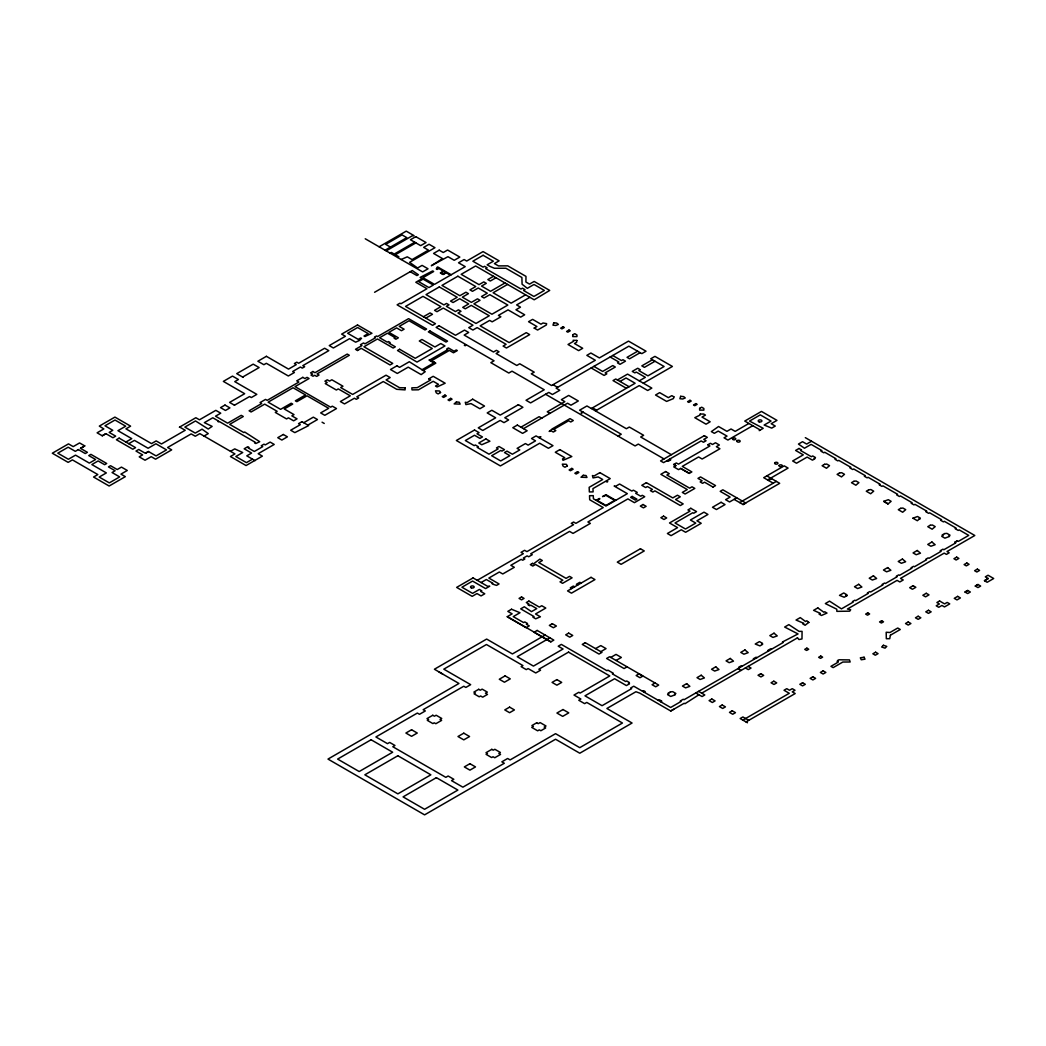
<?xml version="1.0" encoding="UTF-8"?>
<svg xmlns="http://www.w3.org/2000/svg" width="1046" height="1046" viewBox="0 0 1046 1046"><rect width="100%" height="100%" fill="white"/><g stroke="black" fill="none" stroke-linecap="round" stroke-linejoin="round"><path stroke-width="1.5" d="M808.741 622.396L805.106 625.26L802.805 623.926L803.812 623.351L796.058 620.043L800.255 617.611L805.551 621.507L806.806 620.788L808.95 622.514M438.98 671.924L458.959 683.469L327.986 759.082L424.584 814.86L555.557 739.234L579.785 753.225L632.072 723.021L606.889 708.482L635.903 691.746L639.721 693.093L670.734 710.992L673.716 709.266M179.664 427.069L185.22 430.272L161.476 443.975L156.181 440.915L151.513 443.609L125.938 428.847L130.606 426.153L114.916 417.093L99.318 426.101L103.842 428.925L97.108 432.822L102.273 435.79L105.881 433.659L112.929 437.738L115.675 436.143L109.163 432.39L112.785 430.311L104.979 425.8L114.995 420.021L125.69 426.193L117.937 430.677L131.757 438.653L125.873 442.04M102.273 435.79L105.908 433.685M805.315 437.646L974.807 535.5L946.996 551.543L949.193 552.811L946.447 554.393L944.211 553.112L900.501 578.399L903.234 579.981L899.822 581.955L897.076 580.373L847.43 609.034L850.686 609.74L849.731 611.165L836.865 611.361L836.774 609.203L825.333 603.568L829.53 601.136L841.455 608.877L853.222 602.078L852.412 601.607L854.857 600.195L855.667 600.666L868.193 593.435L867.369 592.964L869.814 591.552L870.625 592.023L882.929 584.923L882.105 584.453L884.55 583.04L885.374 583.524L897.115 576.738L896.291 576.268L898.736 574.855L899.56 575.326L911.916 568.187L911.105 567.716L913.55 566.304L914.361 566.775L926.586 559.728L925.762 559.257L928.207 557.845L929.031 558.316L941.125 551.334L940.171 550.771L942.917 549.189L943.871 549.738L955.756 542.887L954.789 542.325L956.763 541.187M967.707 590.467L965.013 592.036L967.655 593.553L970.348 591.997L967.707 590.467L965.013 592.023M975.29 586.048L977.971 584.492L980.651 586.048L977.971 587.591L975.29 586.048L977.971 584.492M984.456 580.713L988.222 578.516L985.319 576.843L988.065 575.248L993.7 578.503L987.176 582.282L984.456 580.713L988.222 578.516M379.136 246.791L406.24 231.14L414.059 235.664L412.046 235.938L386.183 250.87M385.046 250.216L406.802 237.651L402.03 234.892L385.673 244.346L390.433 247.091M390.119 253.145L391.374 252.426L394.224 254.073L414.739 242.227M415.877 242.894L395.362 254.727L398.866 256.754L397.624 257.473M401.128 259.5L407.286 256.832L412.072 259.591L428.429 250.138L423.656 247.379L429.043 244.267L434.966 247.693L409.587 262.337L417.589 267.985L422.1 265.383L428.023 268.796L422.636 271.908L365.237 238.776M78.358 449.584L75.325 451.336L68.16 447.204L57.805 453.166L68.382 459.272L75.547 455.141L89.341 463.103L95.591 459.495L88.766 455.572L90.884 454.343L106.718 463.496L104.639 464.699L98.115 460.946L91.852 464.555L106.352 472.923L99.2 477.054L109.32 482.886L119.662 476.911L112.066 472.531L115.125 470.752L108.457 466.908L110.549 465.705L117.217 469.549L121.454 467.104L127.285 470.465L120.957 474.113L125.337 476.649L109.124 486.011L93.565 477.028L97.827 474.57L72.422 459.887L68.134 462.371L52.313 453.219L68.487 443.883L73.207 446.616L79.588 442.929L84.739 445.91L80.503 448.355L87.393 452.33L85.275 453.559L78.372 449.584M80.503 448.355L84.765 445.897M374.586 292.279L412.242 270.535L418.374 274.745L416.923 275.569L410.228 271.712M242.659 377.07L259.12 367.564L253.197 364.152L236.736 373.657L243.221 377.397M128.723 443.687L134.45 440.379L148.114 448.263L155.906 443.766L166.51 449.885L156.076 455.912L148.467 451.519L145.368 453.297L138.726 449.466L135.98 451.048L142.622 454.879L139.21 456.854L145.041 460.227L151.212 456.671L155.566 459.181L171.688 449.872L167.595 447.505L191.17 433.907L195.301 436.247L199.825 433.632L234.945 453.912L230.421 456.514L246.058 465.548L262.376 456.121L258.192 453.703L274.222 444.445L270.143 442.092L265.266 444.903L263.984 444.171L261.239 445.753L262.755 446.629L254.335 451.48L248.164 447.923L249.013 447.427L247.771 446.707L244.176 448.786L251.589 453.075L246.778 455.847L255.093 460.645M179.376 427.226L195.85 417.72L199.459 419.799L215.829 410.346L220.745 413.183L215.528 416.19L227.649 423.185L241.247 415.327L243.287 416.504L229.675 424.362L243.849 432.547L244.725 432.037L259.735 441.713L255.76 443.53L254.518 442.811L255.342 442.34L219.935 421.904L218.052 421.643L218.771 421.224L212.796 417.772L204.375 422.636L212.155 426.402L208.219 429.03L195.497 420.95L184.854 427.095L195.262 433.096L202.048 429.174L208.259 433.606L204.022 436.051M145.76 453.075L148.467 451.519M234.448 405.22L249.589 396.539L251.341 397.545L256.819 394.368L234.749 381.633L238.41 379.515L232.487 376.102L223.347 381.385L244.672 393.701L229.584 402.409L234.487 405.247M357.51 350.488L361.236 348.331L390.027 364.962L392.734 363.393L363.943 346.775L377.488 338.956L393.204 348.03L395.323 346.814L389.047 343.18L390.171 342.539L388.419 341.532L387.295 342.173L379.606 337.727L387.438 333.203L395.14 337.649L394.146 338.224L395.898 339.231L398.356 337.819L388.903 332.353L396.604 327.908L401.455 330.719L404.109 329.189L399.245 326.391L409.038 320.73L425.016 329.961L426.598 329.045L408.594 318.651L377.58 336.564L376.534 335.962L374.416 337.178L375.462 337.78L364.989 343.82L363.498 342.97L360.465 344.709L361.955 345.572L355.483 349.312L357.575 350.515M423.434 316.755L430.076 312.911L432.482 314.297L425.827 318.141M493.49 276.301L487.841 279.57L490.339 281.008L495.987 277.739M505.009 282.956L490.561 291.298L481.539 286.081L486.298 283.335L483.801 281.897L479.042 284.643L461.168 274.327L475.616 265.985L534.192 299.797L549.712 290.422L534.153 281.439L529.538 284.107L525.916 282.028L525.981 276.379L507.728 265.841L498.458 265.906L494.418 263.579L499.112 260.859L483.056 251.589L466.686 261.042L464.11 259.552L458.527 262.781L465.222 266.638L434.495 284.381L422.924 277.7L433.659 271.502L432.652 270.914L420.126 277.412L422.166 278.602L415.811 282.276L426.977 288.722L400.932 303.758L399.964 303.196L397.114 304.844L432.626 325.345L435.463 323.698L405.547 306.426L423.002 296.358L440.889 306.674L434.574 310.322L436.966 311.708L443.282 308.06L472.962 325.201L468.752 327.646L472.897 330.039L477.133 327.594L506.107 344.33L503.087 346.069L506.46 348.004L529.668 334.615L526.256 332.641L509.141 342.578L480.166 325.842L489.685 320.403L492.156 321.841L500.864 316.807L498.406 315.395L508.042 309.864L520.633 317.134L524.674 314.794L515.953 309.76L520.477 307.145L516.632 304.922L529.877 297.312M507.558 284.42L493.111 292.762L511.128 303.17L525.576 294.828M230.486 451.336L234.722 448.878L242.698 452.539L235.821 456.514L246.425 462.646L252.491 459.142M303.719 422.715L313.329 417.158L317.474 419.551L307.851 425.094M429.919 359.942L447.884 349.573L446.747 348.906L448.433 347.939L454.082 351.208L456.265 349.952L457.324 350.567L453.467 352.79L449.375 350.423L431.41 360.805M421.917 369.8L434.626 362.465M423.12 370.493L435.829 363.158L429.762 359.654L429.017 360.086L433.881 362.897M428.638 378.94L433.188 376.312L445.151 383.215L437.084 386.968L435.489 386.052L438.457 384.34L433.201 381.293L418.465 389.805L412.019 389.883L411.823 387.831L417.249 387.674L430.743 379.881L428.873 378.796M534.218 328.091L536.912 326.535L528.557 321.71L532.61 319.37L540.965 324.195L543.018 323.005L546.6 323.632L546.391 324.953L537.592 330.039L534.179 328.065M518.385 404.684L500.223 415.105L491.829 410.267L487.201 412.935L495.647 417.812L478.27 427.853L482.794 430.455L500.171 420.427L503.989 422.636L508.618 419.956L504.8 417.759L522.908 407.299L518.332 404.658M637.629 351.221L627.038 357.34L629.561 358.804L640.152 352.685M520.947 427.173L539.135 416.674L541.88 418.256M523.497 428.638L567.533 403.22L570.972 405.207L578.307 400.971L568.697 395.427L561.375 399.664L564.84 401.664L547.254 411.81L549.961 413.366M617.415 379.973L627.574 374.102L651.828 388.105L647.696 390.498L639.224 385.595L595.449 410.869M652.416 359.759L641.826 365.878L644.401 367.368L655.005 361.249M620.003 381.463L626.031 377.985L635.131 383.241L591.356 408.515M538.742 437.45L540.913 436.81L539.278 437.751M582.831 412.059L581.145 413.026L583.223 412.281M639.263 380.849L645.356 377.331L636.256 372.075L634.844 372.886L632.268 371.395L637.733 368.244L640.322 369.735L638.845 370.585L647.945 375.841L664.105 366.505L650.743 358.791L654.94 356.372L672.395 366.453L643.355 383.215M618.029 436.104L621.259 434.234L579.615 410.189L586.937 405.966L626.384 428.729L629.326 427.043L643.63 435.293L640.688 436.993L671.349 454.696M596.089 500.341L599.319 498.471L599.907 498.824L597.174 500.393L605.935 505.453L614.708 500.393L605.935 495.346L602.548 496.615L605.922 494.666L615.754 500.341M707.802 444.812L710.443 443.282L712.509 444.485L715.49 442.759L719.347 444.995L716.366 446.707L719.923 448.76L702.154 459.024L698.61 456.958L682.28 466.385L691.864 471.916L689.249 473.42L680.632 468.438M477.238 580.321L523.34 553.687L521.039 552.353L524.608 550.301L526.909 551.634L573.574 524.687L571.273 523.353L573.574 522.019L575.888 523.353L603.228 507.572L589.696 499.766L589.526 495.699L593.265 495.647L593.409 498.785L605.922 506.016L627.339 493.66L614.146 486.05L615.741 486.22L619.585 484.01L631.81 491.071L633.379 490.169L637.249 492.391L635.68 493.307L640.714 496.209L642.283 495.307L644.728 496.719L634.438 502.668L627.901 498.89L587.904 521.98L590.362 523.392L573.025 533.408L569.547 531.394L530.701 553.818L532.257 554.72L528.701 556.773L527.132 555.884L523.301 558.093L524.857 558.995L522.686 560.238L521.156 559.349L510.84 565.298L514.318 567.298L502.76 573.966L499.347 572.005L488.848 578.059L499.06 583.956L496.549 585.394L493.111 584.269L492.038 583.655L492.784 583.223L486.338 579.51L481.082 582.544M673.807 464.437L675.873 465.627L673.742 466.869L678.553 469.641L680.685 468.412L689.301 473.393M748.897 423.447L735.194 431.383L731.036 428.978L726.944 431.344L718.563 426.507L711.345 431.606L714.34 433.332L718.223 431.083L727.009 436.104L724.041 437.829L727.898 440.052L752.767 425.696M759.213 430.638L763.214 428.311L749.537 421.08L760.285 414.87L771.033 421.08L764.168 425.042L771.7 428.115L775.269 426.062L771.203 423.708L776.982 420.374L761.462 411.418L744.752 421.067L760.272 430.024M712.901 487.122L715.556 485.592L700.532 476.924L697.97 478.388L702.141 480.794L700.166 481.945L702.572 483.33L704.546 482.193L712.993 487.07M811.539 441.242L806.636 444.066L802.543 441.7L798.451 444.066L804.466 448.224L811.108 444.38L821.921 450.63L820.953 451.179L823.751 452.8L824.719 452.238L835.95 458.723L834.983 459.286L837.781 460.894L838.748 460.345L850.908 467.366L849.94 467.915L852.738 469.536L853.706 468.974L865.317 475.682L864.349 476.244L867.147 477.852L868.115 477.29L880.117 484.233L879.15 484.782L881.948 486.403L882.916 485.841L897.625 494.327L896.657 494.889L899.455 496.51L900.423 495.948L912.138 502.721L911.171 503.27L913.969 504.891L914.936 504.329L926.808 511.18L925.841 511.742L928.639 513.351L929.606 512.802L941.57 519.705L940.615 520.267L943.414 521.876L944.368 521.326L956.083 528.086L955.116 528.635L958.241 530.44L959.208 529.891L968.727 535.382L958.358 541.383L957.391 540.821L954.789 542.325M736.737 497.831L729.559 501.962L725.61 499.687L730.134 497.072L720.184 491.332L722.838 489.803L745.837 503.074L743.196 504.603L734.083 499.36M767.568 479.931L788.083 468.085L784.212 465.862L763.698 477.695L773.242 483.2M768.47 480.454L771.595 478.637M739.679 502.577L776.367 481.395M743 504.499L779.688 483.317L766.836 475.891M545.149 635.04L512.409 653.946L486.651 639.067L434.404 669.231L442.641 674.042M549.869 637.825L517.234 656.718L533.447 666.093L563.062 648.991L558.224 646.206L561.349 644.401L606.955 670.721L607.948 670.159L613.322 673.258L612.328 673.833L625.704 681.547L626.698 680.972L629.391 682.528L628.398 683.103L629.535 683.77L626.41 685.575L614.577 678.736L584.976 695.838L602.065 705.697L631.666 688.608L630.633 688.007L633.758 686.202L670.643 707.488L681.09 701.461L680.266 700.99L683.26 699.264L684.071 699.735L783.206 642.505L782.395 642.022L798.033 633.941L784.657 627.051L788.854 624.632L799.079 631.379L802.073 631.366L801.981 638.949L798.948 639.551L797.366 637.772M568.645 652.05L538.886 669.231L540.56 670.198L535.748 672.97L528.112 668.564L526.282 669.623L521.117 666.642L522.948 665.583L486.455 644.519L443.792 669.152L470.674 684.659L465.849 687.444L463.783 686.241L423.146 709.711L425.317 710.953L419.511 714.3L417.354 713.058L375.906 736.972L387.504 743.667L389.674 742.425L394.97 745.484L392.799 746.726L445.831 777.348L448.146 776.014L453.82 779.296L451.519 780.63L462.881 787.18L504.316 763.266L501.845 761.841L507.637 758.481L510.108 759.919L555.557 733.677L579.785 747.655L622.448 723.021L586.754 702.428L584.636 703.644L578.765 700.258L580.883 699.029L573.993 695.054L578.817 692.282L580.164 693.053L609.766 675.964L568.501 652.142M595.553 648.625L600.796 645.591L606.052 648.625L600.796 651.658M610.786 657.424L616.029 654.391L621.363 657.463L616.029 660.444M888.08 503.897L891.114 501.322L888.316 499.7L883.687 501.374L888.08 503.897L883.778 501.322M627.09 666.838L624.096 668.564L606.615 658.457L609.596 656.744L658.679 685.065L655.685 686.791L652.076 684.712L655.058 682.986M912.962 518.175L917.564 516.515L920.362 518.136L917.342 520.712L912.936 518.188M642.519 691.262L643.565 690.648L645.251 691.628L644.205 692.23M658.326 700.375L659.372 699.774L661.817 701.199L660.771 701.801M761.867 643.826L762.573 643.408L759.448 641.603L755.251 644.022L759.919 645.892L762.665 644.31L761.854 643.826M846.149 595.161L846.855 594.756L843.73 592.951L839.533 595.37L844.2 597.24L846.946 595.645L846.122 595.174L846.959 595.632M670.734 710.992L684.215 703.265L684.986 703.71L698.95 694.753M701.696 693.171L797.51 637.851M742.843 720.093L789.272 693.289L784.029 690.255L786.762 688.673L789.508 690.255L792.253 688.673L794.999 690.255L792.253 691.851L795.195 693.537L746.02 721.923M612.721 355.496L621.468 360.556L622.945 359.706L625.469 361.158L620.003 364.322L617.48 362.857L618.892 362.047L610.145 357M451.192 274.745L437.712 266.965L436.94 267.41L437.829 267.92L436.195 268.874L437.215 269.45L438.849 268.508L443.386 271.123L440.301 272.914L443.151 274.549L446.224 272.771L450.421 275.19M593.88 366.388L602.627 371.435L612.786 365.564L615.31 367.028L605.15 372.886L606.824 373.853L604.104 375.422L591.16 367.957M629.104 386.719L615.741 379.005L613.021 380.574L626.384 388.288M707.841 444.785L709.907 445.975L678.423 464.163L676.357 462.96L673.611 464.542L675.821 465.666M553.007 384.706L557.583 387.347M592.507 407.848L596.599 410.202M669.675 459.116L670.826 459.769L668.08 461.351L666.943 460.698M664.027 458.933L638.308 444.079L635.079 445.936L545.581 394.264M429.592 359.746L434.456 362.557M771.373 649.331L770.562 648.86L767.816 650.442L768.627 650.913M756.899 657.686L756.075 657.215L753.329 658.797L754.153 659.281M748.125 666.367L751.041 668.054L748.308 669.636L745.38 667.949M322.076 422.205L324.247 423.46M742.202 666.171L741.379 665.701L738.633 667.296L739.457 667.766M737.979 668.616L741.104 670.421M581.145 583.067L579.837 582.308L576.385 584.309L577.68 585.067M574.646 586.819L573.339 586.061L570.305 587.813L571.613 588.571M698.571 691.367L704.808 694.962L702.062 696.558L695.825 692.949M748.805 720.367L742.895 716.955L740.15 718.537L747.459 722.76M507.323 616.643L550.889 641.799M919.016 518.908L919.735 519.326M572.737 334.825L572.724 336.577L576.947 336.59L576.961 334.942L574.751 333.661L572.737 334.825M699.643 408.358L699.63 410.11L703.853 410.124L703.866 408.476L701.657 407.195L699.643 408.358M405.103 387.831L405.077 389.883L396.722 389.308L383.294 381.542L356.804 396.839L358.686 397.938L356.307 399.31L354.424 398.212L344.513 403.926L340.381 401.546L350.279 395.819L338.289 388.903L336.367 390.014L325.241 383.594L327.176 382.483L324.914 381.175L327.293 379.803L329.542 381.11L331.844 379.776L342.97 386.209L340.669 387.53L352.659 394.447L386.026 375.187L390.158 377.58L386.079 379.933L399.52 387.687L405.103 387.831M700.245 414.059L700.219 414.974L694.792 417.681L706.037 424.179L710.169 421.786L701.997 417.066L705.449 415.079L703.683 414.046L700.245 414.059M576.869 340.447L576.634 342.304L574.476 343.546L582.7 348.292L578.647 350.632L568.017 344.487L573.509 341.323L573.13 340.29L576.869 340.447M890.408 635.197L889.728 638.688L886.328 638.714L886.184 632.268L890.002 632.49L897.73 628.018L900.279 629.496L890.408 635.197M732.553 438.653L732.501 438.889A1.634 0.941 0 0 0 734.135 439.83A1.634 0.941 0 0 0 735.769 438.889A1.634 0.941 0 0 0 734.135 437.947L732.553 438.64M736.92 440.954L736.868 441.19A1.634 0.941 0 0 0 738.502 442.131A1.634 0.941 0 0 0 740.137 441.19A1.634 0.941 0 0 0 738.502 440.248L738.084 440.274A1.634 0.941 0 0 0 736.92 440.941M774.707 462.999L774.655 463.221A1.634 0.941 0 0 0 776.289 464.163A1.634 0.941 0 0 0 777.923 463.221A1.634 0.941 0 0 0 776.289 462.28L775.884 462.306A1.634 0.941 0 0 0 774.707 462.986M779.126 465.548L779.074 465.771A1.634 0.941 0 0 0 780.708 466.725A1.634 0.941 0 0 0 782.343 465.771A1.634 0.941 0 0 0 780.708 464.829L780.303 464.869A1.634 0.941 0 0 0 779.139 465.535M673.912 396.865L673.441 398.591L666.616 401.416L655.541 395.022L659.673 392.629L668.355 397.65L671.807 395.65L673.912 396.865M553.739 322.783L552.994 325.175L555.818 325.463L558.381 324.43L556.734 323.083L553.739 322.783M680.645 396.316L679.9 398.709L682.724 398.997L685.274 397.964L683.639 396.617L680.645 396.316M883.412 645.277L881.673 647.016L885.034 648.128L886.773 646.402L883.412 645.277M456.435 401.978L454.16 403.9L460.135 404.135L459.259 402.226L456.435 401.978M583.263 475.289L581.001 477.224L586.976 477.447L586.1 475.551L583.263 475.289M415.785 236.658L410.437 239.743L420.662 245.653L426.049 242.541L415.785 236.658M439.202 250.177L433.58 253.433L442.536 258.61L431.331 265.723L447.976 256.688L454.226 260.297L459.822 257.081L447.596 250.02L443.256 252.517L439.202 250.177M119.139 438.143L116.394 439.738L132.816 449.218L135.562 447.636L119.139 438.143M266.39 356.32L257.865 361.236L263.88 364.714L266.338 363.302L288.343 375.998L294.41 372.494L292.671 371.5L300.411 367.028L302.294 368.127L304.674 366.754L302.791 365.655L328.797 350.645L324.652 348.253L298.646 363.263L296.763 362.178L294.397 363.55L296.266 364.636L288.526 369.107L266.39 356.32M423.081 279.125L418.701 281.662L428.952 287.585L433.332 285.048L423.081 279.125M443.831 271.385L440.994 273.032L443.059 274.222L445.91 272.588L443.831 271.385M357.51 324.979L341.663 334.119L345.402 336.276L329.255 345.598L333.386 347.991L349.547 338.669L355.64 342.186L359.824 340.29L359.118 339.885L361.55 338.473L360.661 337.95L358.216 339.362L347.664 333.269L357.64 327.503L368.205 333.596L364.008 336.014L364.91 336.537L371.931 333.295L357.51 324.979M483.108 255.289L472.857 261.212L483.108 267.135L484.546 266.312L487.122 267.789L485.671 268.626L521.013 289.023L522.464 288.199L525.027 289.677L523.575 290.5L533.891 296.463L544.338 290.435L534.009 284.473L527.341 288.33L522.085 284.237L521.889 277.478L505.911 268.247L494.392 268.26L489.711 266.285L487.148 264.808L493.359 261.212L483.108 255.289M224.995 405.064L220.536 407.639L225.452 410.463L229.911 407.901L224.995 405.064M439.307 286.944L426.036 294.606L443.922 304.922L446.511 303.432L449.009 304.87L446.328 306.308L455.441 311.577L458.462 309.838L460.998 311.303L457.978 313.042L475.995 323.449L489.267 315.787L471.249 305.38L465.261 308.832L462.724 307.367L468.7 303.915L459.678 298.711L453.049 302.529L450.551 301.091L457.18 297.26L439.307 286.944M457.873 276.222L441.974 285.401L459.861 295.717L465.928 292.213L468.425 293.651L462.358 297.169L471.38 302.372L477.486 298.842L480.036 300.307L473.916 303.837L491.934 314.245L507.833 305.066L489.803 294.671L484.037 297.992L481.5 296.528L487.266 293.194L478.244 287.99L472.478 291.324L469.981 289.873L475.747 286.552L457.873 276.222M302.817 377.358L296.75 380.849L298.855 382.078L267.188 400.357L265.54 399.402L260.049 402.579L261.696 403.521L249.092 410.803L251.118 411.98L264.703 404.135L277.164 411.326L275.281 412.412L286.552 418.923L288.435 417.838L293.625 420.832L297.051 418.858L291.847 415.863L294.018 414.608L284.237 408.973L292.71 404.083L291.219 403.22L280.59 409.352L268.116 402.161L293.076 387.752L305.537 394.943L295.364 400.827L296.855 401.677L307.027 395.806L328.666 408.306L320.664 412.922L324.796 415.314L336.498 408.568L332.353 406.175L330.614 407.182L295.024 386.628L309.08 378.521L307.04 377.345L304.922 378.574L302.817 377.358M312.924 371.513L310.557 372.886L312.662 374.102L310.989 375.069L313.016 376.246L314.689 375.279L316.65 376.403L319.03 375.03L317.069 373.906L349.325 355.274L347.233 354.071L314.977 372.703L312.924 371.513M429.919 330.954L428.324 331.87L445.975 342.055L447.557 341.14L429.919 330.954M438.98 325.724L436.13 327.372L465.732 344.448L464.319 345.258L465.195 345.755L466.594 344.945L494.052 360.805L490.836 362.661L508.801 373.043L512.03 371.173L544.234 389.766L526.033 400.265L530.61 402.906L548.797 392.407L552.445 394.512L559.78 390.276L556.132 388.171L628.881 346.174L641.826 353.64L646.023 351.221L628.502 341.114L599.384 357.928L590.872 353.012L586.832 355.352L595.331 360.255L551.556 385.529L531.29 373.827L534.218 372.141L519.731 363.773L516.802 365.472L496.092 353.509L499.02 351.809L496.432 350.318L493.49 352.005L464.163 335.073L468.673 332.471L464.529 330.091L455.533 335.282L438.98 325.724M399.624 349.286L397.506 350.515L417.001 362.086L444.968 345.938L440.824 343.546L434.901 346.971L421.943 339.479L419.289 341.009L432.26 348.501L415.249 358.307L399.624 349.286M396.931 365.812L390.498 369.526L397.297 373.461L408.228 367.146L421.159 374.612L425.225 371.709L409.3 361.746L399.598 367.355L396.931 365.812M301.954 421.695L298.528 423.669L300.294 424.689L290.683 430.233L294.828 432.626L308.675 425.578L301.954 421.695M283.322 434.482L277.765 437.686L281.845 440.052L287.402 436.836L283.322 434.482M440.536 392.538L438.13 393.924L436.287 392.865L435.489 390.825L439.516 390.995L440.536 392.538M563.075 326.77L560.669 328.156L561.924 328.875L564.33 327.49L563.075 326.77M444.955 395.087L442.262 396.643L443.609 397.428L446.302 395.872L444.955 395.087M450.708 398.369L448.015 399.925L449.362 400.71L452.068 399.154L450.708 398.369M568.998 330.065L566.592 331.464L567.847 332.183L570.253 330.798L568.998 330.065M472.661 399.193L467.052 402.592L465.274 402.239L465.888 404.606L471.04 403.612L479.892 408.725L484.52 406.044L472.661 399.193M474.518 430.011L456.357 440.497L500.393 465.928L539.684 443.243L548.431 448.289L552.981 445.661L536.062 435.907L531.525 438.522L535.539 440.85L528.138 445.125L525.432 443.569L517.103 448.381L519.797 449.937L512.37 454.226L506.983 451.114L504.486 452.552L509.873 455.664L500.72 460.946L491.646 455.716L500.799 450.434L501.975 451.114L504.486 449.662L498.981 446.485L496.471 447.936L498.144 448.904L489.005 454.186L477.172 447.361L478.31 446.694L475.342 444.981L474.204 445.648L465.352 440.536L474.505 435.254L479.931 438.379L482.441 436.94L477.002 433.802L479.055 432.626L474.518 430.011M485.854 438.915L478.78 443.007L481.748 444.72L489.881 441.229L485.854 438.915M517.339 425.081L512.788 427.709L522.595 433.371L527.145 430.756L517.339 425.081M552.55 428.716L549.163 431.436L551.229 430.847L553.321 432.05L555.818 430.612L553.713 429.396L568.645 420.767L570.75 421.996L573.3 420.518L570.031 418.622L552.55 428.716M559.845 449.623L555.295 452.251L564.709 457.69L562.5 458.972L563.023 460.318L571.809 456.54L559.845 449.623M567.377 465.849L564.971 467.248L563.114 466.176L562.317 464.149L566.344 464.306L567.377 465.849M571.796 468.399L569.102 469.955L570.449 470.739L573.143 469.183L571.796 468.399M689.981 400.304L687.575 401.69L688.83 402.422L691.236 401.023L689.981 400.304M577.549 471.681L574.855 473.237L576.202 474.021L578.896 472.465L577.549 471.681M695.904 403.599L693.498 404.998L694.753 405.717L697.159 404.331L695.904 403.599M599.881 472.635L594.193 475.917L592.415 475.551L593.03 477.917L598.194 476.924L602.692 479.513L589.16 487.331L589.356 491.934L593.108 491.882L592.964 488.587L605.673 481.238L607.046 482.023L607.752 481.618L606.392 480.833L610.223 478.61L599.881 472.635M704.35 435.646L660.575 460.92L663.569 462.633L701.16 440.928L703.461 442.249L706.063 440.758L703.762 439.425L707.331 437.372L704.35 435.646M473.067 577.915L456.644 587.394L472.164 596.351L476.989 593.566L481.055 595.919L484.769 593.775L480.702 591.421L481.775 590.807L479.395 589.434L472.583 593.37L461.94 587.224L472.583 581.079L485.606 588.597L489.737 586.205L487.528 586.257L473.067 577.915M646.389 482.664L641.799 485.305L645.657 487.541L647.409 486.534L652.443 489.436L650.377 490.626L652.835 492.051L654.901 490.849L680.345 505.545L683.182 503.911L675.585 499.517L680.266 496.811L677.468 495.203L672.787 497.909L646.389 482.664M665.622 471.55L660.85 474.309L687.261 489.554L682.319 492.405L685.117 494.013L694.819 488.417L692.021 486.795L689.641 488.168L666.877 475.028L669.257 473.655L665.622 471.55M632.176 496.419L630.594 497.334L635.353 500.093L636.949 499.164L632.176 496.419M532.479 563.389L530.309 564.644L532.767 566.056L535.539 564.461L562.84 580.229L560.002 581.864L562.552 583.341L572.084 577.837L569.534 576.359L566.069 578.36L538.768 562.591L542.338 560.538L539.88 559.113L533.395 563.925L532.479 563.389M643.029 504.512L640.335 506.068L643.447 507.872L646.14 506.316L643.029 504.512M521.562 596.965L519.051 598.404L521.562 599.855L524.059 598.404L521.562 596.965M663.556 516.136L660.863 517.692L663.988 519.496L666.681 517.94L663.556 516.136M511.533 609.23L507.82 611.374L512.135 613.871L507.179 616.735L526.138 627.678L529.263 625.874L526.36 624.187L527.537 623.508L524.778 621.925L523.601 622.592L513.246 616.617L519.98 612.734L511.533 609.23M528.897 601.071L526.295 602.574L529.041 604.157L527.982 604.771L529.694 605.752L530.753 605.15L536.755 608.602L531.486 611.649L524.321 606.772L520.699 608.864L534.048 616.565L532.937 617.205L535.696 618.801L540.39 616.787L535.539 613.976L545.79 608.053L541.75 605.726L539.344 607.111L528.897 601.071M690.791 508.291L687.941 509.938L690.02 511.128L669.505 522.974L677.573 527.629L667.387 533.512L671.074 535.644L681.26 529.76L685.627 532.283L701.212 523.288L696.924 520.816L707.946 514.449L703.997 512.161L690.412 520.006L695.76 523.092L685.509 529.015L675.036 522.974L692.779 512.723L693.694 513.259L696.544 511.612L690.791 508.291M799 448.473L795.614 450.434L803.276 454.853L792.659 460.985L796.516 463.221L807.146 457.089L812.454 460.148L814.86 458.749L814.141 458.344L815.488 457.56L812.69 455.951L811.356 456.723L800.543 450.486L801.511 449.924L799 448.473M591.055 577.34L567.56 590.912L571.456 593.16L594.965 579.589L591.055 577.34M640.453 548.745L617.297 562.12L621.102 564.317L644.258 550.941L640.453 548.745M721.086 502.302L712.483 507.271L716.432 509.546L725.035 504.577L721.086 502.302M824.523 464.332L822.117 465.732L826.497 468.255L829.53 465.666L826.732 464.058L824.523 464.332M537.186 630.437L534.061 632.255L550.745 641.891L553.831 640.113L537.186 630.437M552.327 623.678L549.346 625.403L553.399 627.744L556.394 626.018L552.327 623.678M371.095 739.757L337.623 759.082L359.183 771.543L392.668 752.218L371.095 739.757M839.507 472.988L837.101 474.374L841.481 476.911L844.501 474.322L841.677 472.687L839.507 472.988M568.684 633.118L565.703 634.844L569.756 637.184L572.737 635.458L568.684 633.118M432.769 715.268L426.977 718.615L428.638 719.57L427.291 720.341L432.887 723.584L434.234 722.799L435.829 723.727L441.634 720.38L440.039 719.452L441.752 718.471L436.143 715.229L434.43 716.222L432.769 715.268M478.702 689.301L473.877 692.086L475.472 692.988L474.06 693.812L479.225 696.793L480.637 695.982L482.69 697.172L487.514 694.387L485.449 693.197L487.331 692.112L482.154 689.131L480.284 690.216L478.702 689.301M411.575 729.755L405.9 733.037L411.575 736.319L417.262 733.037L411.575 729.755M505.113 675.873L499.282 679.246L504.447 682.227L510.278 678.867L505.113 675.873M853.915 481.304L851.496 482.69L855.876 485.226L858.91 482.637L856.086 481.003L853.915 481.304M585.237 642.675L582.256 644.401L598.992 654.064L601.986 652.338L585.237 642.675M397.859 755.748L364.845 774.811L397.859 793.862L430.86 774.811L397.859 755.748M868.69 489.829L866.271 491.228L870.651 493.751L873.698 491.175L870.9 489.554L868.69 489.829M463.783 733.168L457.978 736.515L463.783 739.862L469.576 736.515L463.783 733.168M556.877 679.612L552.066 682.397L556.877 685.182L561.702 682.397L556.877 679.612M509.598 707.135L504.787 709.92L509.598 712.705L514.41 709.92L509.598 707.135M900.698 508.317L898.292 509.703L902.672 512.239L905.705 509.664L902.907 508.042L900.698 508.317M436.378 777.649L403.076 796.882L424.584 809.29L457.887 790.07L436.378 777.649M536.703 722.786L531.891 725.571L533.408 726.447L531.747 727.401L537.657 730.814L539.318 729.86L540.847 730.749L545.659 727.964L544.142 727.075L546.012 726.002L540.102 722.577L538.219 723.662L536.703 722.786M491.803 749.341L485.998 752.689L487.475 753.538L486.076 754.336L491.633 757.552L493.032 756.742L494.758 757.749L500.563 754.401L498.824 753.395L500.406 752.492L494.836 749.276L493.267 750.191L491.803 749.341M562.996 709.541L556.93 713.045L562.696 716.366L568.763 712.862L562.996 709.541M469.916 763.698L464.332 766.914L469.916 770.144L475.512 766.914L469.916 763.698M638.988 673.872L636.151 675.52L639.995 677.73L642.832 676.095L638.988 673.872M930.195 525.275L927.776 526.674L932.156 529.211L935.202 526.622L932.404 525L930.195 525.275M670.434 691.89L667.976 693.302L668.93 693.864L667.583 694.649L670.721 696.453L675.35 694.714L674.526 694.243L675.873 693.472L672.748 691.668L670.434 691.89M944.603 533.591L942.132 535.016L943.1 535.578L941.753 536.35L944.878 538.167L949.507 536.428L948.696 535.957L950.03 535.186L946.905 533.382L944.603 533.591M686.647 683.639L682.45 686.058L685.575 687.863L689.863 686.333L686.647 683.639M701.199 675.232L697.002 677.664L700.127 679.469L704.416 677.939L701.199 675.232M715.752 666.825L711.555 669.257L714.68 671.061L718.968 669.532L715.752 666.825M730.265 658.444L726.068 660.876L729.206 662.68L733.494 661.15L730.265 658.444M744.974 649.958L740.777 652.39L743.902 654.195L748.191 652.665L744.974 649.958M774.027 633.183L769.83 635.615L772.955 637.419L777.243 635.89L774.027 633.183M817.815 607.909L813.618 610.328L820.339 613.387L819.083 614.107L821.45 615.479L826.968 613.074L824.666 611.74L823.83 612.224L817.815 607.909M858.688 584.309L854.49 586.741L857.615 588.545L861.904 587.015L858.688 584.309M873.423 575.797L869.226 578.229L872.364 580.033L876.64 578.503L873.423 575.797M887.662 567.586L883.465 570.005L886.59 571.809L890.878 570.279L887.662 567.586M902.423 559.048L898.226 561.48L901.364 563.284L905.653 561.754L902.423 559.048M917.264 550.484L913.066 552.916L916.191 554.72L920.48 553.19L917.264 550.484M931.947 542.011L927.75 544.443L930.875 546.247L935.163 544.718L931.947 542.011M956.672 557.126L953.926 558.708L956.149 560.002L958.894 558.42L956.672 557.126M711.829 699.016L709.083 700.598L712.339 702.494L715.085 700.898L711.829 699.016M760.756 673.663L758.023 675.245L760.939 676.932L763.685 675.35L760.756 673.663M913.093 585.708L909.68 587.682L912.426 589.264L915.838 587.29L913.093 585.708M867.762 612.864L865.643 614.094L867.526 615.179L869.644 613.95L867.762 612.864M806.858 648.141L804.74 649.37L806.61 650.442L808.728 649.226L806.858 648.141M966.844 563.01L964.098 564.592L966.334 565.886L969.08 564.291L966.844 563.01M722.185 704.991L719.426 706.573L722.694 708.469L725.44 706.874L722.185 704.991M773.805 681.194L771.059 682.777L773.975 684.463L776.72 682.881L773.805 681.194M926.246 593.291L922.834 595.266L925.579 596.848L928.992 594.873L926.246 593.291M881.66 620.723L879.542 621.939L881.412 623.024L883.53 621.808L881.66 620.723M820.744 656.064L818.626 657.293L820.509 658.379L822.627 657.15L820.744 656.064M732.213 710.783L729.467 712.365L732.723 714.261L735.469 712.666L732.213 710.783M977.356 569.129L974.611 570.711L976.846 572.005L979.592 570.41L977.356 569.129M939.57 600.979L936.889 602.535L939.386 603.973L936.209 605.804L938.759 607.281L941.936 605.451L944.486 606.928L949.742 603.882L947.192 602.418L944.616 603.895L939.57 600.979M838.108 660.915L837.101 661.503L838.212 662.144L830.929 666.341L833.152 667.623L842.828 662.04L850.163 661.987L849.457 659.908L839.036 659.778L837.48 660.562L838.108 660.915M802.596 682.711L799.824 684.306L802.57 685.888L805.315 684.306L802.57 682.724M812.899 676.749L810.127 678.357L812.873 679.939L815.619 678.357L812.873 676.775M823.124 670.852L820.365 672.447L823.124 674.016L825.869 672.434L823.124 670.852M908.216 621.965L905.522 623.521L908.216 625.077L910.922 623.521L908.216 621.965M918.153 616.238L915.459 617.794L918.153 619.35L920.846 617.794L918.153 616.238M928.469 610.276L925.775 611.832L928.469 613.387L931.162 611.832L928.469 610.276M957.665 596.364L954.253 598.338L956.998 599.92L960.411 597.946L957.665 596.364M875.607 652.207L872.861 653.789L875.319 655.214L878.065 653.632L875.607 652.207M864.088 657.241L860.335 657.816L861.237 659.751L864.99 659.176L864.088 657.241M471.419 587.891A1.844 1.059 0 0 0 474.178 586.976A1.844 1.059 0 0 0 471.419 586.061A1.844 1.059 0 0 0 471.419 587.891M759.148 421.839A1.844 1.059 0 0 0 761.906 420.923A1.844 1.059 0 0 0 759.148 419.995A1.844 1.059 0 0 0 759.148 421.839"/></g></svg>
